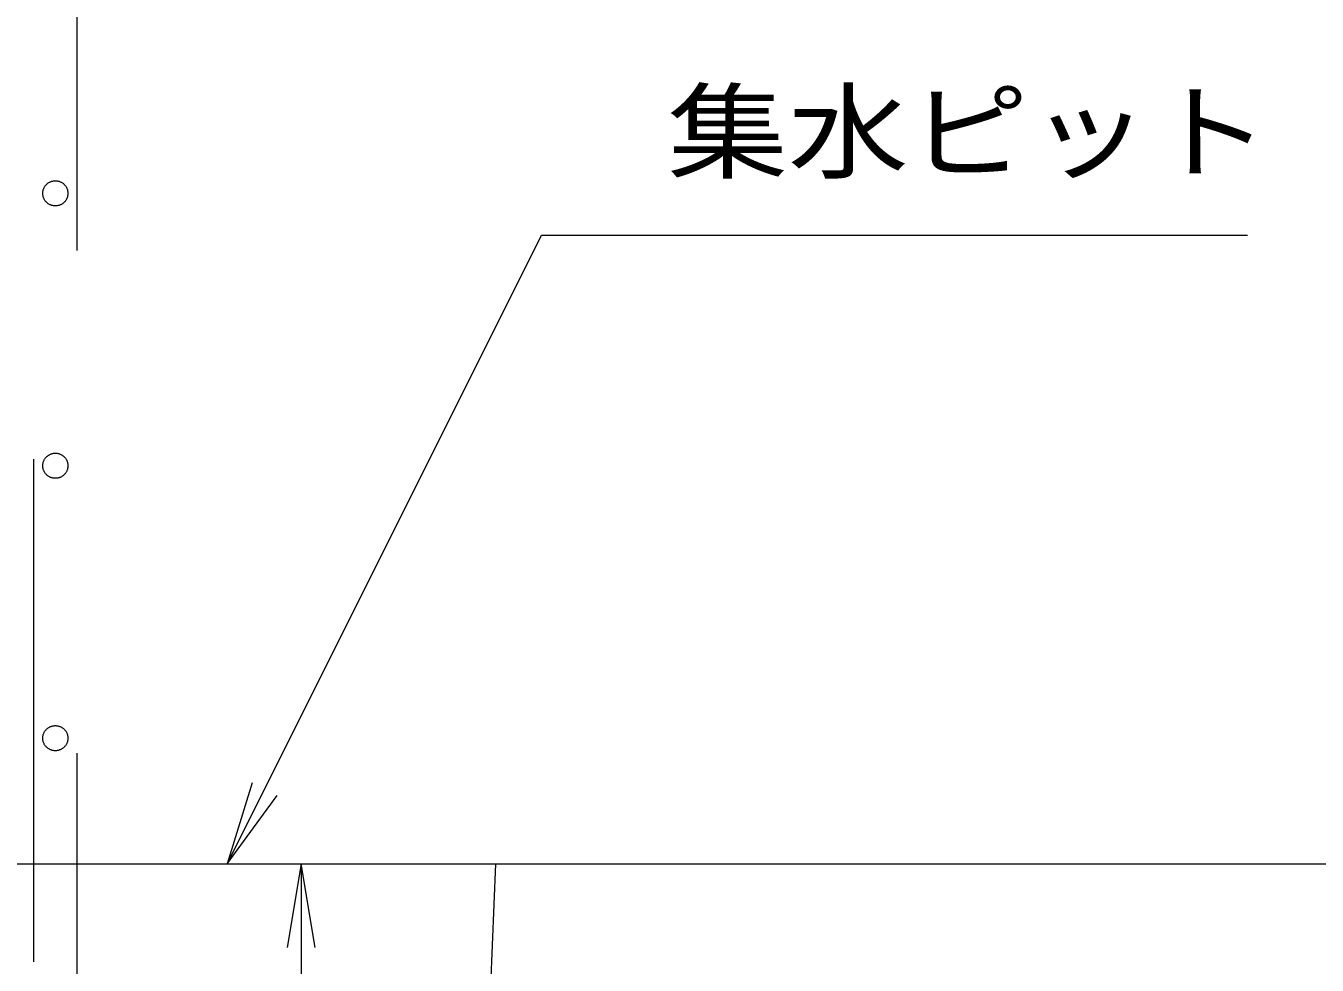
# Model space of a CAD drawing. Units: millimetres at full size; details may follow other scales. Extents: x 47000 to 89000, y 0 to 29700.
# Drawn here: x 67277 to 68817, y 12201 to 13322 of the extents above; entities that cross this region are included whole.
import ezdxf
from ezdxf.enums import TextEntityAlignment as Align

# ---------------------------------------------------------------- set-up
doc = ezdxf.new("R2010")
doc.units = ezdxf.units.MM
doc.header["$LTSCALE"] = 100
doc.linetypes.add('DASHED_SPACED', pattern=[12, 6, -6])
for name, color, linetype, lineweight in [('0_2', 4, 'Continuous', 13), ('FRP', 4, 'DASHED_SPACED', 13), ('寸法', 6, 'Continuous', 13)]:
    doc.layers.add(name, color=color, linetype=linetype, lineweight=lineweight)
doc.styles.add('ＭＳ ゴシック', font='')
doc.styles.get('ＭＳ ゴシック').set_extended_font_data('MS Gothic')

# ---------------------------------------------------------------- blocks, each defined once
blk = doc.blocks.new('open_arrow')
at = {"color": 0, "linetype": 'Continuous', "lineweight": -2}
blk.add_lwpolyline([(7.5, 1.25), (0, 0), (7.5, -1.25)], dxfattribs=at)

msp = doc.modelspace()

# ---------------------------------------------------------------- linework, layer by layer
at = {"layer": '0_2', "color": 3}
for points in [[(67067, 12322), (69867, 12322), (70067, 12522), (70067, 14172), (69867, 14372), (67067, 14372), (66867, 14172), (66867, 12522)], [(67829.2, 12128), (67848.5, 12128), (67851.5, 12119), (67182.5, 12119), (67185.5, 12128), (67204.8, 12128), (67197, 12322), (67837, 12322)]]:
    msp.add_lwpolyline(points, close=True, dxfattribs=at)
at = {"layer": 'FRP'}
msp.add_lwpolyline([(67286, 15205), (67286, 11854), (67338, 11854), (67338, 15325), (67286, 15325), (67286, 15237), (67301, 15237), (67301, 15250)], dxfattribs=at)
for centre in [(67312, 13122), (67312, 12797), (67312, 12472)]:
    msp.add_circle(centre, 15, dxfattribs=at)
at = {"layer": '寸法'}
msp.add_line((67605.3, 12322), (67605.3, 11819), dxfattribs=at)
msp.add_lwpolyline([(67517, 12322), (67561.7, 12411.4), (67892, 13072), (68733.7, 13072)], dxfattribs=at)

# ---------------------------------------------------------------- block references
at = {"layer": '寸法', "xscale": 13.3, "yscale": 13.3}
for p, rotation in [((67517, 12322), 63.4), ((67605.3, 12322), 270)]:
    msp.add_blockref('open_arrow', p, dxfattribs=dict(at, rotation=rotation))

# ---------------------------------------------------------------- texts
at = {"layer": '寸法', "style": 'ＭＳ ゴシック', "width": 1.15}
msp.add_text('集水ピット', height=91.64, dxfattribs=at).set_placement((68042, 13122), align=Align.BOTTOM_LEFT)

doc.saveas('drawing.dxf')
